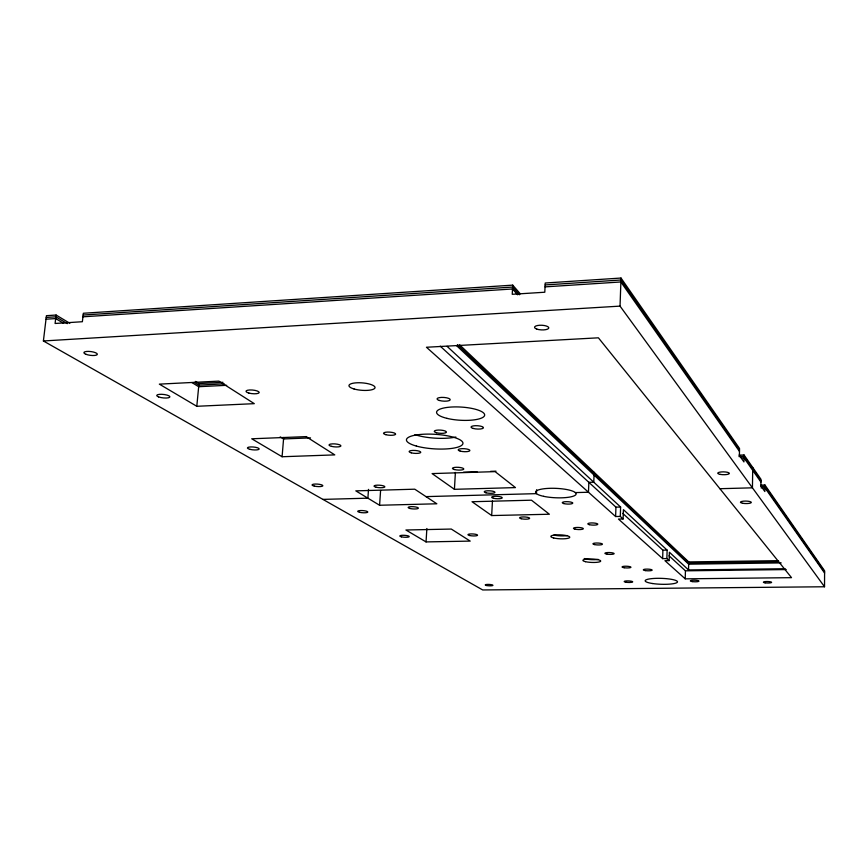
<?xml version="1.0" encoding="UTF-8"?>
<svg xmlns="http://www.w3.org/2000/svg" width="868" height="868" viewBox="0 0 868 868"><rect width="100%" height="100%" fill="white"/><g stroke="black" fill="none" stroke-linecap="round" stroke-linejoin="round"><path stroke-width="1.3" d="M69.809 323.265L56.095 315.041L46.427 315.681L43.4 340.972L482.695 589.958L824.524 586.768L824.6 570.808L764.936 485.006L761.084 485.103M764.936 485.006L764.849 491.527L760.878 485.917L760.976 479.31L744.05 454.984L738.983 455.147M744.05 454.984L743.941 461.928L739.406 455.505L739.525 448.474L621.021 278.042L545.223 283.011L544.8 292.223L512.239 294.295L512.717 285.138L83.339 313.261L82.373 321.724L55.096 323.471L56.095 315.041M752.74 467.472L752.437 487.827L719.897 488.706M785.16 568.724L688.53 569.94L669.38 552.211L669.152 560.63L666.884 558.58L667.123 550.117L623.419 509.646L623.105 518.977L620.295 516.427L615.618 516.536L426.459 347.254L598.399 337.815L791.529 577.665L685.232 578.837L685.427 570.818L669.044 555.802M688.53 569.94L688.715 561.921L459.573 344.78M666.884 558.58L662.664 558.634L662.902 550.182L622.703 513.346M615.618 516.536L615.944 507.151L440.239 346.169M620.295 516.427L620.609 507.042L447.085 346.354M824.524 586.768L620.034 306.122L621.021 278.042M594.146 472.311L593.777 482.196L588.851 482.337L588.471 492.243L575.375 492.59M536.619 489.726L536.446 493.642L425.993 496.615M491.679 515.559L472.029 501.726L531.487 500.196L549.368 514.236L491.679 515.559L492.449 500.977M454.42 489.313L432.101 473.592L495.118 471.628L515.451 487.599L454.42 489.313L455.396 472.442M426.047 541.914L405.92 530.001L451.306 529.057L470.206 541.1L426.047 541.914L426.872 528.514M379.587 505.252L355.804 490.865L414.774 489.194L436.832 503.787L379.587 505.252L380.596 490.496M368.509 489.378L367.891 498.178L322.907 499.393M306.144 436.658L334.777 454.886L282.089 456.742L283.684 437.494M196.797 406.289L159.343 384.133L218.899 381.117L254.302 403.663L196.797 406.289L198.989 383.537L195.604 381.432M46.221 317.438L55.877 316.809L67.324 323.645M83.144 315.041L512.619 287.058L519.379 294.784M545.137 284.943L620.945 280.006L739.503 449.95M46.004 319.207L55.671 318.578L63.679 323.352M82.937 316.809L512.521 288.979L517.588 294.762M545.05 286.874L620.88 281.959L739.482 451.425M43.4 340.972L620.034 306.122M198.989 383.537L222.989 382.321M224.183 383.851L198.837 385.121L194.323 382.332M226.7 385.316L198.685 386.705L191.915 382.538M306.599 436.604L251.72 438.785L282.089 456.742M310.527 437.895L283.565 438.937L280.201 436.875M738.961 456.601L744.028 456.438L760.954 480.698M741.467 457.978L744.006 457.892L760.932 482.087M463.512 472.192L477.053 471.769M490.583 471.346L495.997 471.172M761.062 486.471L764.914 486.373L824.6 571.925M761.041 487.849L764.892 487.74L824.589 573.043M615.944 507.151L620.609 507.042M623.105 518.977L618.461 519.075L662.664 558.634M662.902 550.182L667.123 550.117M669.152 560.63L664.953 560.685L685.232 578.837M688.715 561.921L778.542 560.663M778.52 561.802L688.693 563.039L457.501 344.672M781.189 562.909L688.66 564.167L456.416 345.486M685.427 570.818L786.234 569.571M512.717 285.138L520.323 293.851M455.874 437.038A28.232 7.443 3.6 0 1 414.926 434.64M598.204 559.393A8.919 1.747 2.3 0 1 584.207 558.515M567.26 535.545A9.505 1.986 2.5 0 1 553.882 535.057M543.672 496.333A20.3 4.709 2.5 0 0 575.983 494.456A20.3 4.709 2.5 0 0 547.871 488.402A20.3 4.709 2.5 0 0 543.672 496.333M416.336 446.054A28.286 7.28 3.6 0 0 462.47 444.557A28.286 7.28 3.6 0 0 425.353 434.152A28.286 7.28 3.6 0 0 416.336 446.054M536.75 329.07A7.139 2.333 2.6 0 0 548.598 328.408A7.139 2.333 2.6 0 0 539.625 325.261A7.139 2.333 2.6 0 0 536.75 329.07M85.965 354.296A6.781 1.899 7.2 0 0 97.162 354.665A6.781 1.899 7.2 0 0 88.753 351.399A6.781 1.899 7.2 0 0 85.965 354.296M376.126 487.208A5.414 1.237 3.9 0 0 384.806 486.97A5.414 1.237 3.9 0 0 377.439 485.158A5.414 1.237 3.9 0 0 376.126 487.208M454.441 469.534A5.685 1.378 3.3 0 0 463.718 469.252A5.685 1.378 3.3 0 0 456.264 467.277A5.685 1.378 3.3 0 0 454.441 469.534M486.015 492.796A5.382 1.248 3 0 0 494.868 492.557A5.382 1.248 3 0 0 487.914 490.778A5.382 1.248 3 0 0 486.015 492.796M158.573 396.904A6.618 1.747 6.2 0 0 169.64 397.294A6.618 1.747 6.2 0 0 161.741 394.3A6.618 1.747 6.2 0 0 158.573 396.904M248.856 393.063A6.662 1.834 5.4 0 0 259.185 392.586A6.662 1.834 5.4 0 0 249.648 389.971A6.662 1.834 5.4 0 0 248.856 393.063M331.424 446.347A5.946 1.486 4.4 0 0 340.864 446.011A5.946 1.486 4.4 0 0 332.618 443.863A5.946 1.486 4.4 0 0 331.424 446.347M250.027 449.364A5.892 1.432 5.1 0 0 259.174 449.027A5.892 1.432 5.1 0 0 250.733 446.933A5.892 1.432 5.1 0 0 250.027 449.364M473.125 428.423A6.239 1.671 3.2 0 0 483.357 428.032A6.239 1.671 3.2 0 0 475.241 425.7A6.239 1.671 3.2 0 0 473.125 428.423M439.392 400.474A6.608 1.866 3.6 0 0 450.134 399.996A6.608 1.866 3.6 0 0 441.421 397.403A6.608 1.866 3.6 0 0 439.392 400.474M460.192 451.1A5.881 1.497 3.3 0 0 469.805 450.774A5.881 1.497 3.3 0 0 462.112 448.658A5.881 1.497 3.3 0 0 460.192 451.1M436.43 432.709A6.119 1.617 3.6 0 0 446.369 432.329A6.119 1.617 3.6 0 0 438.286 430.061A6.119 1.617 3.6 0 0 436.43 432.709M385.826 434.673A6.065 1.573 4 0 0 395.58 434.304A6.065 1.573 4 0 0 387.367 432.069A6.065 1.573 4 0 0 385.826 434.673M411.258 452.825A5.837 1.465 3.7 0 0 420.698 452.499A5.837 1.465 3.7 0 0 412.886 450.416A5.837 1.465 3.7 0 0 411.258 452.825M720.256 474.405A5.816 1.421 1 0 0 729.348 473.494A5.816 1.421 1 0 0 721.026 471.964A5.816 1.421 1 0 0 720.256 474.405M314.281 486.091A5.403 1.226 4.4 0 0 322.82 485.841A5.403 1.226 4.4 0 0 315.268 484.04A5.403 1.226 4.4 0 0 314.281 486.091M446.922 418.343A24.076 6.608 3.4 0 0 484.572 415.522A24.076 6.608 3.4 0 0 450.373 407.103A24.076 6.608 3.4 0 0 446.922 418.343M354.036 388.972A13.074 3.722 4.5 0 0 374.933 388.018A13.074 3.722 4.5 0 0 357.084 382.777A13.074 3.722 4.5 0 0 354.036 388.972M652.617 583.535A16.177 2.962 1.9 0 0 677.496 581.961A16.177 2.962 1.9 0 0 653.93 578.446A16.177 2.962 1.9 0 0 652.617 583.535M765.099 582.84A4.123 0.759 1.2 0 0 771.598 582.428A4.123 0.759 1.2 0 0 765.804 581.549A4.123 0.759 1.2 0 0 765.099 582.84M486.514 585.509A3.884 0.694 2.9 0 0 492.894 585.444A3.884 0.694 2.9 0 0 487.87 584.403A3.884 0.694 2.9 0 0 486.514 585.509M585.477 561.683A8.93 1.736 2.3 0 0 600.417 561.477A8.93 1.736 2.3 0 0 589.524 558.938A8.93 1.736 2.3 0 0 585.477 561.683M553.686 537.976A9.515 1.975 2.5 0 0 569.527 537.693A9.515 1.975 2.5 0 0 557.712 534.829A9.515 1.975 2.5 0 0 553.686 537.976M645.38 570.601A4.459 0.846 1.9 0 0 652.172 570.135A4.459 0.846 1.9 0 0 645.629 569.148A4.459 0.846 1.9 0 0 645.38 570.601M589.253 524.663A5.024 1.085 2.2 0 0 597.651 524.489A5.024 1.085 2.2 0 0 591.509 522.937A5.024 1.085 2.2 0 0 589.253 524.663M692.241 581.593A4.351 0.803 1.6 0 0 698.968 581.159A4.351 0.803 1.6 0 0 692.686 580.225A4.351 0.803 1.6 0 0 692.241 581.593M626.219 582.276A4.286 0.781 2.1 0 0 632.707 581.853A4.286 0.781 2.1 0 0 626.37 580.931A4.286 0.781 2.1 0 0 626.219 582.276M563.831 503.592A5.295 1.204 2.4 0 0 572.641 503.386A5.295 1.204 2.4 0 0 566.088 501.671A5.295 1.204 2.4 0 0 563.831 503.592M742.748 503.288A5.458 1.248 1 0 0 751.308 502.518A5.458 1.248 1 0 0 743.583 501.151A5.458 1.248 1 0 0 742.748 503.288M359.678 512.326A5.067 1.085 3.9 0 0 367.772 512.131A5.067 1.085 3.9 0 0 360.828 510.536A5.067 1.085 3.9 0 0 359.678 512.326M410.021 508.496A5.132 1.128 3.6 0 0 418.322 508.29A5.132 1.128 3.6 0 0 411.432 506.652A5.132 1.128 3.6 0 0 410.021 508.496M493.415 498.243A5.317 1.215 3 0 0 502.16 498.015A5.317 1.215 3 0 0 495.313 496.279A5.317 1.215 3 0 0 493.415 498.243M574.941 529.122A4.958 1.052 2.3 0 0 583.209 528.959A4.958 1.052 2.3 0 0 577.111 527.44A4.958 1.052 2.3 0 0 574.941 529.122M594.33 544.551A4.763 0.966 2.2 0 0 602.305 544.41A4.763 0.966 2.2 0 0 596.5 543.01A4.763 0.966 2.2 0 0 594.33 544.551M607.155 554.175A4.644 0.922 2.1 0 0 614.153 553.643A4.644 0.922 2.1 0 0 607.242 552.58A4.644 0.922 2.1 0 0 607.155 554.175M624.179 567.737A4.47 0.857 2 0 0 630.96 567.26A4.47 0.857 2 0 0 624.331 566.261A4.47 0.857 2 0 0 624.179 567.737M521.201 518.717A5.056 1.096 2.7 0 0 529.567 518.532A5.056 1.096 2.7 0 0 523.144 516.948A5.056 1.096 2.7 0 0 521.201 518.717M469.621 535.523A4.807 0.987 3.1 0 0 477.487 535.372A4.807 0.987 3.1 0 0 471.226 533.918A4.807 0.987 3.1 0 0 469.621 535.523M401.537 536.847A4.752 0.966 3.6 0 0 409.197 536.695A4.752 0.966 3.6 0 0 402.806 535.274A4.752 0.966 3.6 0 0 401.537 536.847"/></g></svg>
